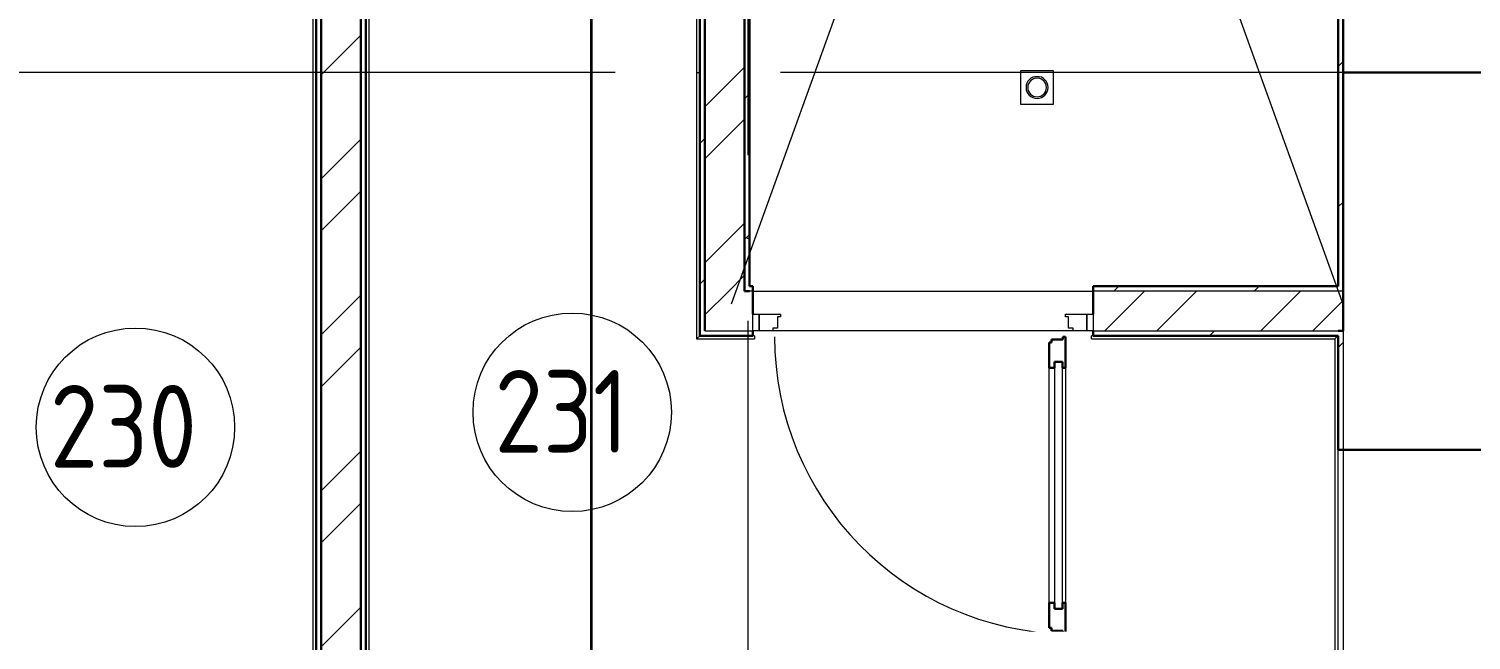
# Model space of a CAD drawing. Header units: millimetres. Extents: x -259793 to 1187961, y -549744 to 43070.
# Drawn here: x 133552 to 137914, y 15246 to 17093 of the extents above; entities that cross this region are included whole.
import ezdxf
from ezdxf import colors
from ezdxf.entities.mleader import LeaderData, LeaderLine
from ezdxf.math import Vec2, Vec3

# ---------------------------------------------------------------- set-up
doc = ezdxf.new("R2010")
doc.units = ezdxf.units.MM
doc.linetypes.add('ADSK_Линия сетки', pattern=[25, 20, -2.5, 0, -2.5])
doc.linetypes.add('ADSK_Сверху', pattern=[450, 300, -150])
for name, color, linetype, lineweight in [('E-Безопасность-G', 153, 'Continuous', 35), ('RC-Выноски', 7, 'Continuous', 0), ('Двери', 252, 'Continuous', 9), ('Линии', 7, 'Continuous', 9), ('Марки помещений', 252, 'Continuous', 20), ('Ограждение', 252, 'Continuous', 9), ('Оси', 252, 'Continuous', 9), ('Сантехника', 252, 'Continuous', 9), ('Стены внутренние', 7, 'Continuous', 18), ('Стены наружные', 7, 'Continuous', 18), ('Стены штриховка', 7, 'Continuous', 9)]:
    doc.layers.add(name, color=color, linetype=linetype, lineweight=lineweight)
doc.layers.add('Двери открывание', color=7, linetype='Continuous', lineweight=9, true_color=0xc0c0c0)
doc.styles.add('GOST Common_2', font='', dxfattribs={"width": 0.9, "height": 250})
doc.styles.add('RubezhCAD', font='', dxfattribs={"oblique": 10})
doc.styles.get('GOST Common_2').set_extended_font_data('GOST type B')
doc.styles.get('RubezhCAD').set_extended_font_data('GOST type A')

# ---------------------------------------------------------------- blocks, each defined once
blk = doc.blocks.new('2 этаж')
at = {"layer": 'Двери', "color": 251, "true_color": 0x636466}
for p, q in [((135741, 16230.7), (135761, 16230.7)), ((135741, 16180.7), (135741, 16230.7)), ((135761, 16230.7), (135761, 16180.7)), ((135761, 16230.7), (135825, 16230.7)), ((135761, 16180.7), (135761, 16230.7)), ((135825, 16230.7), (135825, 16222.7)), ((136687, 16230.7), (136751, 16230.7)), ((136687, 16222.7), (136687, 16230.7)), ((136751, 16230.7), (136771, 16230.7)), ((136751, 16180.7), (136751, 16230.7)), ((136751, 16230.7), (136751, 16180.7)), ((136771, 16230.7), (136771, 16180.7)), ((135761, 16180.7), (135741, 16180.7)), ((135802, 16180.7), (135761, 16180.7)), ((135802, 16188.7), (135802, 16180.7)), ((135816, 16188.7), (135802, 16188.7)), ((135816, 16222.7), (135816, 16188.7)), ((135825, 16222.7), (135816, 16222.7)), ((136696, 16222.7), (136687, 16222.7)), ((136696, 16188.7), (136696, 16222.7)), ((136710, 16188.7), (136696, 16188.7)), ((136710, 16180.7), (136710, 16188.7)), ((136751, 16180.7), (136710, 16180.7)), ((136771, 16180.7), (136751, 16180.7)), ((136637, 15358.7), (136637, 16068.7)), ((136654, 16086.7), (136654, 15340.7)), ((136678, 16086.7), (136654, 16086.7)), ((136678, 15340.7), (136678, 16086.7)), ((136687, 16068.7), (136687, 15358.7)), ((136654, 15340.7), (136678, 15340.7))]:
    blk.add_line(p, q, dxfattribs=at)
at = {"layer": 'Двери', "color": 251, "lineweight": 30, "true_color": 0x636466}
for p, q in [((136637, 16144.7), (136645, 16144.7)), ((136637, 16068.7), (136637, 16144.7)), ((136645, 16144.7), (136645, 16153.7)), ((136645, 16153.7), (136679, 16153.7)), ((136679, 16162.7), (136687, 16162.7)), ((136679, 16153.7), (136679, 16162.7)), ((136687, 16162.7), (136687, 16068.7)), ((136637, 16068.7), (136654, 16068.7)), ((136654, 16068.7), (136654, 16086.7)), ((136654, 16086.7), (136678, 16086.7)), ((136678, 16086.7), (136678, 16068.7)), ((136678, 16068.7), (136687, 16068.7)), ((136637, 15282.7), (136637, 15358.7)), ((136637, 15358.7), (136654, 15358.7)), ((136654, 15358.7), (136654, 15340.7)), ((136678, 15358.7), (136687, 15358.7)), ((136678, 15340.7), (136678, 15358.7)), ((136687, 15358.7), (136687, 15264.7)), ((136654, 15340.7), (136678, 15340.7)), ((136645, 15282.7), (136637, 15282.7)), ((136645, 15273.7), (136645, 15282.7)), ((136679, 15273.7), (136645, 15273.7)), ((136679, 15264.7), (136679, 15273.7)), ((136687, 15264.7), (136679, 15264.7))]:
    blk.add_line(p, q, dxfattribs=at)
at = {"layer": 'Двери открывание', "color": 251, "true_color": 0x636466}
blk.add_arc((136705, 16162.7), 898, 180, 268.8515, dxfattribs=at)
at = {"layer": 'Линии', "color": 251, "linetype": 'ADSK_Сверху', "ltscale": 100, "true_color": 0x636466}
for p, q in [((136276.6, 17924.8), (135676, 16260.7)), ((136925.9, 17924.8), (137526, 16258.7))]:
    blk.add_line(p, q, dxfattribs=at)
at = {"layer": 'Марки помещений', "color": 251, "true_color": 0x636466}
for centre in [(135195.3, 15934.2), (133874.6, 15888.9)]:
    blk.add_circle(centre, 300, dxfattribs=at)
at = {"layer": 'Ограждение', "color": 251, "true_color": 0x636466}
for p, q in [((134411, 18960.7), (134411, 13285.7)), ((134581, 13285.7), (134581, 18960.7)), ((135571, 18960.7), (135571, 16155.7)), ((135571, 16155.7), (135581, 16165.7)), ((135571, 16155.7), (135746, 16155.7)), ((135746, 16165.7), (135741, 16165.7)), ((135746, 16165.7), (135746, 16155.7)), ((136766, 16155.7), (136766, 16165.7)), ((136771, 16165.7), (136766, 16165.7)), ((136766, 16155.7), (137501, 16155.7)), ((137501, 16155.7), (137511, 16165.7)), ((137501, 16155.7), (137501, 13285.7))]:
    blk.add_line(p, q, dxfattribs=at)
at = {"layer": 'Оси', "color": 251, "linetype": 'ADSK_Линия сетки', "ltscale": 100, "true_color": 0x636466}
for p, q in [((135726, 33711.4), (135726, -32265.4)), ((137526, 33711.4), (137526, -32265.4)), ((165326, 16960.7), (93603.7, 16960.7))]:
    blk.add_line(p, q, dxfattribs=at)
at = {"layer": 'Сантехника', "color": 251, "true_color": 0x636466}
for p, q in [((136551, 16965.7), (136551, 16865.7)), ((136651, 16965.7), (136551, 16965.7)), ((136651, 16865.7), (136651, 16965.7)), ((136551, 16865.7), (136651, 16865.7))]:
    blk.add_line(p, q, dxfattribs=at)
for radius, start, end in [(33.3, 0, 180), (28.3, 0, 180), (33.3, 180, 0), (28.3, 180, 0)]:
    blk.add_arc((136601, 16915.7), radius, start, end, dxfattribs=at)
at = {"layer": 'Стены внутренние', "color": 251, "lineweight": 30, "true_color": 0x636466}
for p, q in [((137526, 16960.7), (138616, 16960.7)), ((137916, 16960.7), (137526, 16960.7)), ((137526, 15820.7), (138228, 15820.7))]:
    blk.add_line(p, q, dxfattribs=at)
at = {"layer": 'Стены внутренние', "color": 251, "true_color": 0x636466}
blk.add_line((137526, 16180.7), (137526, 15820.7), dxfattribs=at)
at = {"layer": 'Стены наружные', "color": 251, "lineweight": 30, "true_color": 0x636466}
for p, q in [((134556, 13260.7), (134556, 18960.7)), ((134571, 18960.7), (134571, 13275.7)), ((135581, 16165.7), (135581, 18960.7)), ((135596, 18960.7), (135596, 16180.7)), ((134421, 18660.7), (134421, 13275.7)), ((134436, 13260.7), (134436, 18660.7)), ((137526, 18550.7), (137526, 16180.7)), ((135716, 16300.7), (135716, 18470.7)), ((135731, 18455.7), (135731, 16315.7)), ((137511, 16315.7), (137511, 18455.7)), ((135741, 16315.7), (135731, 16315.7)), ((135741, 16315.7), (135741, 16230.7)), ((136771, 16315.7), (136771, 16230.7)), ((137511, 16315.7), (136771, 16315.7)), ((135731, 16300.7), (135716, 16300.7)), ((135741, 16180.7), (135741, 16165.7)), ((136771, 16180.7), (136771, 16165.7)), ((137511, 16180.7), (137526, 16180.7)), ((135581, 16165.7), (135741, 16165.7)), ((136771, 16165.7), (137511, 16165.7)), ((137511, 16165.7), (137511, 15820.7)), ((137526, 15820.7), (137511, 15820.7))]:
    blk.add_line(p, q, dxfattribs=at)
at = {"layer": 'Стены наружные', "color": 251, "linetype": 'Continuous', "lineweight": 9, "true_color": 0x636466}
for p, q in [((134436, 16954.2), (134556, 17074.2)), ((135596, 16856.9), (135716, 16976.9)), ((137511, 16978.9), (137526, 16993.9)), ((135716, 16881), (135731, 16896)), ((135596, 16699.8), (135716, 16819.8)), ((134436, 16639.9), (134556, 16759.9)), ((135581, 16746), (135596, 16761)), ((134436, 16482.7), (134556, 16602.7)), ((137511, 16554.6), (137526, 16569.6)), ((135596, 16385.5), (135716, 16505.5)), ((135716, 16456.7), (135731, 16471.7)), ((135581, 16321.7), (135596, 16336.7)), ((135668.4, 16300.7), (135716, 16348.3)), ((136832.9, 16300.7), (136847.9, 16315.7)), ((137257.1, 16300.7), (137272.1, 16315.7)), ((134436, 16168.4), (134556, 16288.4)), ((135596, 16228.3), (135668.4, 16300.7)), ((136805.7, 16180.7), (136925.7, 16300.7)), ((136962.8, 16180.7), (137082.8, 16300.7)), ((137277.1, 16180.7), (137397.1, 16300.7)), ((137434.3, 16180.7), (137526, 16272.5)), ((137122.1, 16165.7), (137137.1, 16180.7)), ((137511, 16130.4), (137526, 16145.4)), ((134436, 16011.3), (134556, 16131.3)), ((134436, 15696.9), (134556, 15816.9)), ((134436, 15539.8), (134556, 15659.8)), ((134436, 15225.5), (134556, 15345.5))]:
    blk.add_line(p, q, dxfattribs=at)
at = {"layer": 'Стены наружные', "color": 251, "true_color": 0x636466}
for p, q in [((135741, 16300.7), (136771, 16300.7)), ((136710, 16180.7), (135802, 16180.7)), ((137511, 14490.7), (137511, 15820.7))]:
    blk.add_line(p, q, dxfattribs=at)
at = {"layer": 'Стены штриховка', "color": 251, "true_color": 0x636466}
for p, q in [((135741, 16300.7), (135731, 16300.7)), ((137526, 16300.7), (136771, 16300.7)), ((135596, 16180.7), (135741, 16180.7)), ((136771, 16180.7), (137511, 16180.7))]:
    blk.add_line(p, q, dxfattribs=at)
at = {"layer": 'Марки помещений', "color": 251, "true_color": 0x636466, "style": 'GOST Common_2', "width": 0.9}
for s, p in [('231', (134960.4, 15811.9)), ('230', (133615.9, 15766.7))]:
    blk.add_text(s, height=250, dxfattribs=at).set_placement(p)

msp = doc.modelspace()

# ---------------------------------------------------------------- block references
msp.add_blockref('2 этаж', (0, 0))

# ---------------------------------------------------------------- next in the draw order: leaders
at = {"layer": 'RC-Выноски', "ltscale": 0.01}
ml = msp.add_multileader_mtext('Standard', dxfattribs=at)
ml.set_content('АЛС1.2', color=256, style='RubezhCAD')
ml.set_leader_properties()
ml.build(insert=Vec2(0, 0))
ml.multileader.update_dxf_attribs({"has_text_frame": 1, "text_right_attachment_type": 2, "dogleg_length": 2, "arrow_head_size": 200, "scale": 100})
ctx = ml.context
ctx.base_point, ctx.scale, ctx.char_height, ctx.arrow_head_size, ctx.landing_gap_size, ctx.plane_origin = Vec3(135867.14293, 15021.75848), 100, 250, 200, 100, Vec3(89885.32343, -170951.53117)
ctx.right_attachment, ctx.text_align_type = 2, 1
notes = []
notes.append((ctx, [(0, (1, 1, 0), (135667.14293, 15021.75848), (1, 0), 200, [(0, [(135253.33816, 15020.58058)], 0, [])])]))
ctx.mtext.insert, ctx.mtext.alignment, ctx.mtext.flow_direction = Vec3(136404.97467, 15146.75848), 2, 5
ctx.mtext.has_bg_fill, ctx.mtext.bg_color, ctx.mtext.bg_scale_factor, ctx.mtext.bg_transparency, ctx.mtext.use_window_bg_color = 1, -1027028792, 1.5, 0, 1
for ctx, leaders in notes:
    for number, flags, end, landing, length, lines in leaders:
        leader = LeaderData()
        leader.index, (leader.has_last_leader_line, leader.has_dogleg_vector, leader.attachment_direction) = number, flags
        leader.last_leader_point, leader.dogleg_vector, leader.dogleg_length = Vec3(end), Vec3(landing), length
        for number, points, colour, breaks in lines:
            line = LeaderLine()
            line.index, line.vertices, line.color, line.breaks = number, Vec3.list(points), colors.encode_raw_color(colour), breaks
            leader.lines.append(line)
        ctx.leaders.append(leader)

# ---------------------------------------------------------------- next in the draw order: linework, layer by layer
at = {"layer": 'E-Безопасность-G', "color": 5}
msp.add_line((135253.33816, 13619.378), (135253.33816, 24197.22909), dxfattribs=at)

doc.saveas('drawing.dxf')
